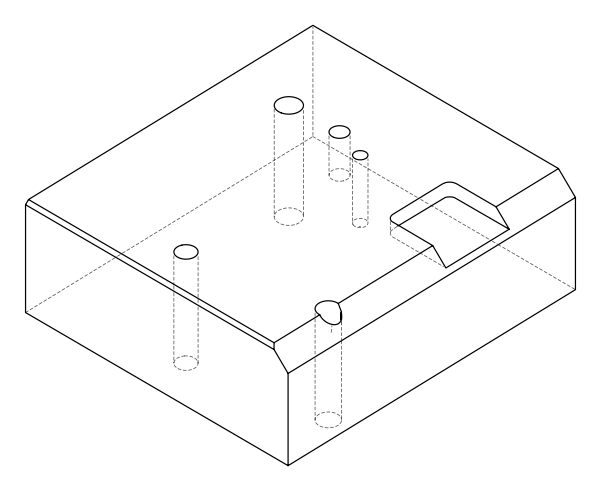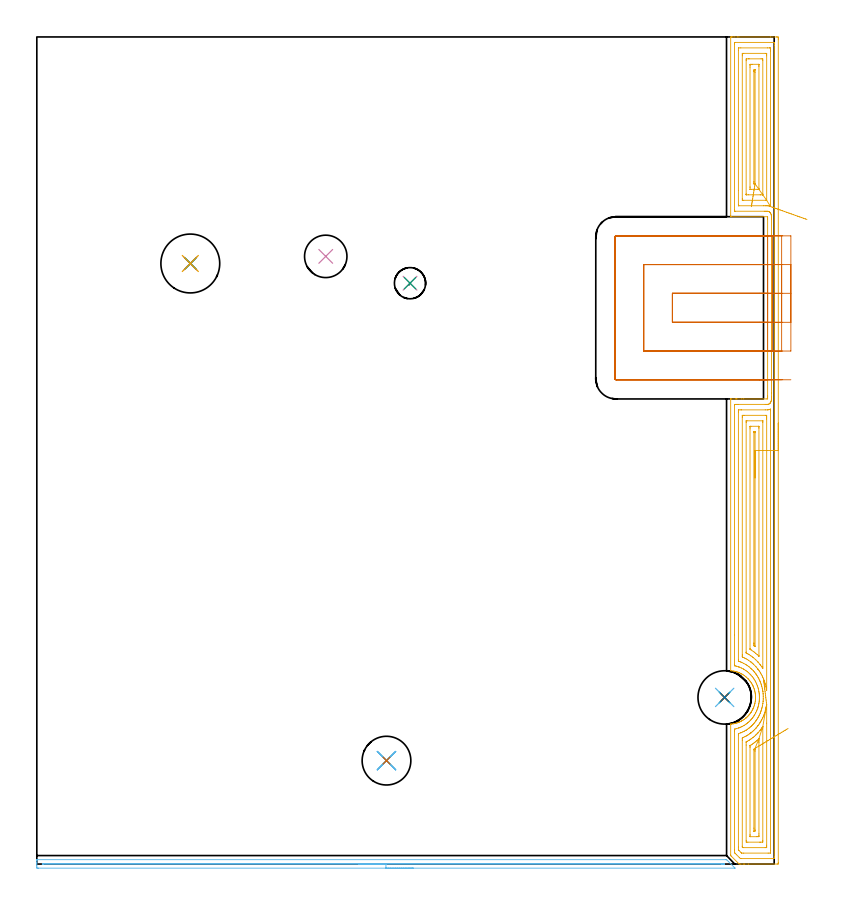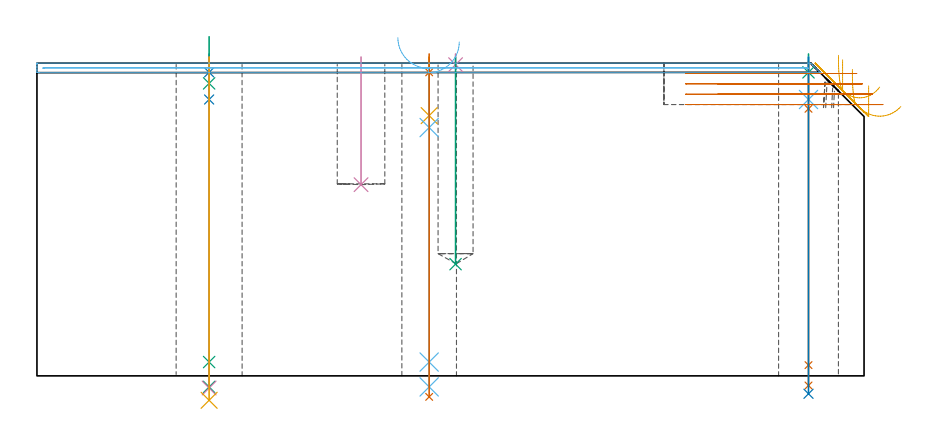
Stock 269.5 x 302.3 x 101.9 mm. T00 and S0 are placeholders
(PLAN: 19 operations, 14 tool changes, 26.5 min)
(1 SPOT_DRILL | STEP1HOLE | NXT0321_9005460120000 | 0.05 min | 183 mm3)
(2 SPOT_DRILL_1 | STEP1HOLE_1 | NXT0321_9005460120000 | 0.05 min | 183 mm3)
(3 SPOT_DRILL_2 | STEP1HOLE_2 | NXT0321_9005460120000 | 0.05 min | 183 mm3)
(4 SPOT_DRILL_3 | STEP1POCKET | NXT0321_9005460120000 | 0.03 min | 1 mm3)
(5 DRILL_BLIND_HOLE_INTO_CENTER | STEP1HOLE | UGT0301_225 | 0.08 min | 1336 mm3)
(6 GUN_DRILL_THROUGH_HOLE | STEP1HOLE | UGT0307_006 | 0.52 min | 5493 mm3)
(7 DRILL_TO_ENLARGE_THROUGH_HOLE | STEP1HOLE | UGT0301_248 | 0.44 min | 18320 mm3)
(8 DRILL_BLIND_HOLE_INTO_CENTER_1 | STEP1HOLE_1 | UGT0301_198 | 0.06 min | 397 mm3)
(9 GUN_DRILL_THROUGH_HOLE_1 | STEP1HOLE_1 | UGT0307_006 | 0.55 min | 5940 mm3)
(10 DRILL_TO_ENLARGE_THROUGH_HOLE_1 | STEP1HOLE_1 | NXT0301_102 | 0.43 min | 8043 mm3)
(11 DRILL_TO_ENLARGE_THROUGH_HOLE_2 | STEP1HOLE_1 | UGT0301_052 | 0.45 min | 22399 mm3)
(12 DRILL_BLIND_HOLE_INTO_CENTER_2 | STEP1HOLE_2 | UGT0301_198 | 0.06 min | 400 mm3)
(13 GUN_DRILL_THROUGH_HOLE_2 | STEP1HOLE_2 | UGT0307_003 | 0.51 min | 3502 mm3)
(14 SPADE_DRILL_TO_ENLARGE_THROUGH_HOLE | STEP1HOLE_2 | UGT0306_010 | 0.44 min | 26323 mm3)
(15 DRILL_BLIND_HOLE_INTO_CENTER_3 | STEP1POCKET | UGT0301_225 | 0.27 min | 6435 mm3)
(16 INDEXABLE_INSERT_DRILL_BLIND_HOLE_FROM_SOLID | STEP1POCKET_1 | NXT0302_002 | 0.17 min | 7430 mm3)
(17 AREA_MILL | FG_CHAMFER_SURFACE | UGT0205_001 | 14.39 min | 44541 mm3)
(18 AREA_MILL_1 | FG_CHAMFER_SURFACE_1 | UGT0205_001 | 4.2 min | 1217 mm3)
(19 MILL_SLOT | SLOT_PARTIAL_RECTANGULAR | UGT0201_103 | Follow Part, ap 3.5, ae 75% | 3.79 min | 49441 mm3)
(TOOL NXT0321_9005460120000 | NC Spot Drill, 142deg, 12mm, Carbide, Uncoated | D12 PA142 FL30 Z2)
(TOOL UGT0301_225 | Twist Drill 11.4 mm | D11.4 PA118 FL92 Z2)
(TOOL UGT0307_006 | Gun Drill 9 mm | D9 PA130 FL24 Z1)
(TOOL UGT0301_248 | Twist Drill 17.8 mm | D17.8 PA118 FL130 Z2)
(TOOL UGT0301_198 | Twist Drill 7.9 mm | D7.9 PA118 FL73 Z2)
(TOOL NXT0301_102 | Carbide Drill 13.5mm [860.1-1350-108A1-MM 2214] | D13.5 PA140 FL123 Z2)
(TOOL UGT0301_052 | Twist Drill 21.5 mm | D21.5 PA118 FL150 Z2)
(TOOL UGT0307_003 | Gun Drill 7 mm | D7 PA130 FL24 Z1)
(TOOL UGT0306_010 | Spade Drill 19.5mm | D19.5 PA132 FL10 Z2)
(TOOL NXT0302_002 | Index. Insert Drill 15.5mm [880-D1550L20-05] | D15.5 PA176 FL78 Z2)
(TOOL UGT0205_001 | Chamfer Mill 20 x 3 x 45 deg. | D20 FL50 Z2)
(TOOL UGT0201_103 | End Mill 14 mm | D14 FL19 Z2)
(OP 1 SPOT_DRILL)
G17 G21 G94 G90
T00 M6
G54
G17 G0 G90 X127.8 Y37.8 S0 M3
G43 Z111.9 H0
G94 G81 G98 Z98.9 F250. R104.9
G80
M5
M2
(OP 2 SPOT_DRILL_1)
G17 G21 G94 G90
T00 M6
G54
G17 G0 G90 X56.1 Y219.5 S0 M3
G43 Z111.9 H0
G94 G81 G98 Z98.9 F250. R104.9
G80
M5
M2
(OP 3 SPOT_DRILL_2)
G17 G21 G94 G90
T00 M6
G54
G17 G0 G90 X251.4 Y60.9 S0 M3
G43 Z111.9 H0
G94 G81 G98 Z98.9 F250. R104.9
G80
M5
M2
(OP 4 SPOT_DRILL_3)
G17 G21 G94 G90
T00 M6
G54
G17 G0 G90 X136.4 Y212.3 S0 M3
G43 Z111.9 H0
G94 G81 G98 Z101.409 F250. R104.9
G80
M5
M2
(OP 5 DRILL_BLIND_HOLE_INTO_CENTER)
G17 G21 G94 G90
T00 M6
G54
G17 G0 G90 X127.8 Y37.8 S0 M3
G43 Z111.9 H0
G94 G81 G98 Z84.8 F250. R103.9
G80
M5
M2
(OP 6 GUN_DRILL_THROUGH_HOLE)
G17 G21 G94 G90
T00 M6
G54
G17 G0 G90 X127.8 Y37.8 M8
G43 Z111.9 H0
Z98.851
S716 M3
G94 G1 Z80.905 F125. M26
G4 X.084
Z4.5 F250.
G4 X.084
Z-3.598 F125.
G4 X.084
M5
M9
G0 Z98.851
Z111.9
M2
(OP 7 DRILL_TO_ENLARGE_THROUGH_HOLE)
G17 G21 G94 G90
T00 M6
G54
G17 G0 G90 X127.8 Y37.8 S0 M3
G43 Z111.9 H0
G94 G73 G98 Z-6.848 F250. Q15.535 R103.9
G80
M5
M2
(OP 8 DRILL_BLIND_HOLE_INTO_CENTER_1)
G17 G21 G94 G90
T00 M6
G54
G17 G0 G90 X56.1 Y219.5 S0 M3
G43 Z111.9 H0
G94 G81 G98 Z90.05 F250. R103.9
G80
M5
M2
(OP 9 GUN_DRILL_THROUGH_HOLE_1)
G17 G21 G94 G90
T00 M6
G54
G17 G0 G90 X56.1 Y219.5 M8
G43 Z111.9 H0
Z110.513
S716 M3
G94 G1 Z95.302 F125. M26
G4 X.084
Z4.5 F250.
G4 X.084
Z-3.598 F125.
G4 X.084
M5
M9
G0 Z110.513
Z111.9
M2
(OP 10 DRILL_TO_ENLARGE_THROUGH_HOLE_1)
G17 G21 G94 G90
T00 M6
G54
G17 G0 G90 X56.1 Y219.5 S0 M3
G43 Z111.9 H1
G94 G73 G98 Z-3.957 F250. Q13.232 R103.9
G80
M5
M2
(OP 11 DRILL_TO_ENLARGE_THROUGH_HOLE_2)
G17 G21 G94 G90
T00 M6
G54
G17 G0 G90 X56.1 Y219.5 S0 M3
G43 Z111.9 H0
G94 G73 G98 Z-7.959 F250. Q18.31 R103.9
G80
M5
M2
(OP 12 DRILL_BLIND_HOLE_INTO_CENTER_2)
G17 G21 G94 G90
T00 M6
G54
G17 G0 G90 X251.4 Y60.9 S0 M3
G43 Z111.9 H0
G94 G81 G98 Z90.05 F250. R103.9
G80
M5
M2
(OP 13 GUN_DRILL_THROUGH_HOLE_2)
G17 G21 G94 G90
T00 M6
G54
G17 G0 G90 X251.4 Y60.9 M8
G43 Z111.9 H0
Z102.443
S716 M3
G94 G1 Z87.021 F125. M26
G4 X.084
Z3.5 F250.
G4 X.084
Z-3.132 F125.
G4 X.084
M5
M9
G0 Z102.443
Z111.9
M2
(OP 14 SPADE_DRILL_TO_ENLARGE_THROUGH_HOLE)
G17 G21 G94 G90
T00 M6
G54
G17 G0 G90 X251.4 Y60.9 S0 M3
G43 Z111.9 H0
G94 G73 G98 Z-5.841 F250. Q17.957 R103.9
G80
M5
M2
(OP 15 DRILL_BLIND_HOLE_INTO_CENTER_3)
G17 G21 G94 G90
T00 M6
G54
G17 G0 G90 X136.4 Y212.3 S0 M3
G43 Z111.9 H0
G94 G81 G98 Z36.4 F250. R103.9
G80
M5
M2
(OP 16 INDEXABLE_INSERT_DRILL_BLIND_HOLE_FROM_SOLID)
G17 G21 G94 G90
T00 M6
G54
G17 G0 G90 X105.6 Y222.1 S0 M3
G43 Z111.9 H1
G94 G81 G98 Z62.3 F250. R103.9
G80
M5
M2
(OP 17 AREA_MILL)
G17 G21 G94 G90
T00 M6
G54
G17 G0 G90 X271. Y161.15 S1061 M3
G43 Z111.9 H0
Z94.5
G94 G1 Y161.112 Z93.628 F250.
Y160.998 Z92.764
Y160.809 Z91.912
Y160.547 Z91.08
Y160.213 Z90.274
Y159.81 Z89.5
Y159.342 Z88.764
Y158.81 Z88.072
Y158.221 Z87.429
Y157.578 Z86.84
Y156.886 Z86.308
Y156.15 Z85.84
Y155.376 Z85.437
Y154.57 Z85.103
Y153.738 Z84.841
Y152.886 Z84.652
Y152.022 Z84.538
Y151.15 Z84.5
Y0.618
X270.997 Y0.237 Z84.501
X270.993 Y0.01 Z84.505
X270.623 Y0. Z84.874
X260.11 Z95.385
X258.694 Z96.803
X258.357 Z97.138
X257.278 Z98.222
X256.693 Y0.01 Z98.805
X256.605 Y0.095 Z98.894
X256.527 Y0.172 Z98.97
X253.737 Y2.964 Z101.763
X253.604 Y3.105 Z101.889
X253.6 Y3.298 Z101.9
Y51.093
X253.605 Y51.115 Z101.893
X253.664 Y51.131 Z101.834
X253.673 Y51.132 Z101.826
X253.977 Y51.174 Z101.52
X254.564 Y51.254 Z100.935
X254.721 Y51.283 Z100.779
X255.011 Y51.337 Z100.489
X255.455 Y51.447 Z100.045
X255.778 Y51.54 Z99.722
X255.988 Y51.601 Z99.51
X256.167 Y51.667 Z99.329
X256.294 Y51.712 Z99.204
X256.345 Y51.731 Z99.153
X256.602 Y51.836 Z98.898
X256.793 Y51.914 Z98.706
X257.043 Y52.032 Z98.454
X257.236 Y52.123 Z98.262
X257.26 Y52.136 Z98.238
X257.481 Y52.254 Z98.014
X257.623 Y52.328 Z97.876
X257.821 Y52.433 Z97.678
X257.919 Y52.486 Z97.577
X257.934 Y52.494 Z97.563
X257.989 Y52.528 Z97.509
X258.127 Y52.616 Z97.372
X258.577 Y52.923 Z96.921
X259.018 Y53.249 Z96.481
X259.113 Y53.327 Z96.385
X259.186 Y53.387 Z96.311
X259.234 Y53.43 Z96.262
X259.452 Y53.624 Z96.048
X259.553 Y53.715 Z95.946
X259.908 Y54.057 Z95.59
X260.119 Y54.279 Z95.378
X260.165 Y54.332 Z95.334
X260.323 Y54.518 Z95.176
X260.402 Y54.612 Z95.094
X260.466 Y54.686 Z95.032
X260.512 Y54.743 Z94.987
X260.57 Y54.816 Z94.929
X260.805 Y55.113 Z94.691
X260.849 Y55.172 Z94.648
X260.93 Y55.294 Z94.569
X260.986 Y55.379 Z94.512
X261.104 Y55.56 Z94.391
X261.14 Y55.615 Z94.355
X261.241 Y55.78 Z94.254
X261.415 Y56.065 Z94.082
X261.69 Y56.577 Z93.808
X261.785 Y56.783 Z93.714
X261.838 Y56.9 Z93.659
X261.862 Y56.95 Z93.637
X261.866 Y56.958 Z93.633
X262.047 Y57.402 Z93.452
X262.207 Y57.851 Z93.291
X262.324 Y58.24 Z93.174
X262.341 Y58.296 Z93.157
X262.451 Y58.744 Z93.048
X262.473 Y58.853 Z93.026
X262.581 Y59.398 Z92.917
X262.605 Y59.58 Z92.892
X262.613 Y59.636 Z92.885
X262.633 Y59.827 Z92.865
X262.658 Y60.082 Z92.837
X262.66 Y60.132 Z92.833
X262.663 Y60.195 Z92.826
X262.67 Y60.288 Z92.823
X262.682 Y60.47 Z92.815
X262.683 Y60.48 Z92.814
X262.686 Y60.529 Z92.81
X262.687 Y60.574
X262.689 Y60.804 Z92.801
X262.692 Y60.976
X262.679 Y61.422 Z92.818
X262.672 Y61.497 Z92.822
X262.663 Y61.59 Z92.827
X262.66 Y61.642 Z92.832
X262.645 Y61.869 Z92.853
X262.594 Y62.315 Z92.905
X262.581 Y62.403 Z92.918
X262.506 Y62.806 Z92.993
X262.417 Y63.208 Z93.081
X262.366 Y63.399 Z93.134
X262.296 Y63.655 Z93.203
X262.155 Y64.1 Z93.344
X261.986 Y64.549 Z93.512
X261.798 Y64.993 Z93.699
X261.728 Y65.145 Z93.771
X261.69 Y65.226 Z93.809
X261.606 Y65.387 Z93.892
X261.517 Y65.559 Z93.982
X261.331 Y65.886 Z94.166
X261.072 Y66.296 Z94.424
X260.799 Y66.696 Z94.699
X260.775 Y66.727 Z94.722
X260.736 Y66.779 Z94.761
X260.367 Y67.231 Z95.131
X259.982 Y67.672 Z95.516
X259.908 Y67.746 Z95.59
X259.469 Y68.158 Z96.029
X259.362 Y68.251 Z96.135
X259.234 Y68.364 Z96.262
X259.064 Y68.514 Z96.435
X259.006 Y68.565 Z96.493
X258.571 Y68.882 Z96.928
X258.127 Y69.184 Z97.372
X257.899 Y69.324 Z97.597
X257.671 Y69.457 Z97.829
X257.481 Y69.554 Z98.014
X257.235 Y69.681 Z98.261
X256.793 Y69.886 Z98.705
X256.605 Y69.962 Z98.891
X256.345 Y70.068 Z99.153
X256.23 Y70.109 Z99.269
X255.921 Y70.217 Z99.578
X255.494 Y70.35 Z100.006
X255.011 Y70.463 Z100.489
X254.564 Y70.546 Z100.935
X253.977 Y70.626 Z101.521
X253.752 Y70.657 Z101.746
X253.604 Y70.687 Z101.89
X253.6 Y70.747 Z101.9
Y169.911
X253.603 Y169.99 Z101.889
X253.674 Y169.998 Z101.819
X253.751 Y170. Z101.747
X255.379 Z100.12
X255.729 Z99.767
X255.904 Z99.593
X257.657 Z97.841
X258.357 Z97.136
X266.856 Z88.64
X267.1 Z88.4
Y170.785
X267.099 Y170.804 Z88.399
X267.093 Y170.872 Z88.39
X267.095 Y170.876 Z88.387
X267.1 Y170.878 Z88.388
Y171.028 Z88.4
Y235.554
X267.099 Y235.56 Z88.394
X267.096 Y235.569 Z88.387
X267.098 Y235.573 Z88.397
Y235.977
X267.1 Y236.02 Z88.4
Y236.039
Y236.6
X253.867 Y236.601 Z101.63
X253.605 Y236.61 Z101.891
X253.6 Y236.926 Z101.9
Y302.129
X253.603 Y302.29 Z101.888
X253.743 Y302.298 Z101.749
X253.889 Y302.3 Z101.61
X254.18 Z101.319
X254.853 Z100.642
X256.066 Z99.431
X256.605 Z98.889
X268.163 Z87.334
X270.353 Z85.144
X270.623 Y302.297 Z84.874
X270.993 Y302.29 Z84.505
X270.997 Y302.063 Z84.501
X271. Y301.682 Z84.5
Y301.297
Y151.15
X269.586 Z85.914
X269.585 Y2.57 Z85.915
X269.584 Y2.405 Z85.916
X269.579 Y2.042 Z85.921
X269.572 Y2.01 Z85.928
X269.506 Y2.006 Z85.994
X269.4 Y2.002 Z86.1
X269.268 Y2. Z86.232
X257.481 Y2.001 Z98.019
X257.349 Y2.002 Z98.151
X257.243 Y2.006 Z98.257
X257.174 Y2.01 Z98.326
X257.12 Y2.042 Z98.38
X256.746 Y2.405 Z98.754
X255.729 Y3.42 Z99.771
X255.348 Y3.804 Z100.152
X255.156 Y4. Z100.344
X255.06 Y4.101 Z100.44
X255.021 Y4.148 Z100.479
X255.014 Y5.085 Z100.486
X255.015 Y48.695 Z100.485
X255.016 Y48.86 Z100.484
X255.02 Y49.224 Z100.48
X255.021 Y49.307 Z100.479
X255.106 Y49.33 Z100.394
X255.234 Y49.365 Z100.266
X255.729 Y49.495 Z99.771
X256.586 Y49.753 Z98.914
X256.6 Y49.758 Z98.9
X257.222 Y50.018 Z98.278
X257.481 Y50.14 Z98.019
X257.817 Y50.305 Z97.683
X258.357 Y50.582 Z97.143
X258.399 Y50.604 Z97.101
X258.474 Y50.647 Z97.027
X258.933 Y50.953 Z96.567
X259.234 Y51.161 Z96.266
X259.451 Y51.318 Z96.049
X259.747 Y51.54 Z95.753
X259.946 Y51.707 Z95.554
X260.11 Y51.852 Z95.39
X260.408 Y52.129 Z95.092
X260.729 Y52.433 Z94.771
X260.856 Y52.566 Z94.644
X260.986 Y52.709 Z94.514
X261.268 Y53.038 Z94.232
X261.509 Y53.327 Z93.991
X261.665 Y53.527 Z93.835
X261.862 Y53.789 Z93.638
X262.035 Y54.044 Z93.465
X262.149 Y54.22 Z93.351
X262.375 Y54.59 Z93.125
X262.701 Y55.151 Z92.799
X262.738 Y55.224 Z92.762
X262.99 Y55.75 Z92.51
X263.103 Y56.007 Z92.397
X263.253 Y56.375 Z92.247
X263.452 Y56.9 Z92.048
X263.47 Y56.949 Z92.03
X263.483 Y56.989 Z92.017
X263.494 Y57.023 Z92.006
X263.614 Y57.422 Z91.886
X263.692 Y57.714 Z91.808
X263.712 Y57.793 Z91.788
X263.854 Y58.443 Z91.646
X263.902 Y58.687 Z91.598
X263.988 Y59.199 Z91.512
X264.03 Y59.58 Z91.47
X264.069 Y60.01 Z91.431
X264.094 Y60.474 Z91.406
X264.101 Y60.87 Z91.399
X264.091 Y61.367 Z91.409
X264.068 Y61.798 Z91.432
X264.026 Y62.26 Z91.474
X263.961 Y62.8 Z91.539
X263.897 Y63.154 Z91.603
X263.734 Y63.925 Z91.766
X263.703 Y64.047 Z91.797
X263.614 Y64.371 Z91.886
X263.431 Y64.94 Z92.069
X263.327 Y65.234 Z92.173
X263.083 Y65.834 Z92.417
X262.978 Y66.079 Z92.522
X262.738 Y66.58 Z92.762
X262.662 Y66.727 Z92.838
X262.568 Y66.901 Z92.932
X262.124 Y67.62 Z93.376
X261.862 Y68.007 Z93.638
X261.471 Y68.514 Z94.029
X260.986 Y69.084 Z94.514
X260.685 Y69.407 Z94.815
X260.11 Y69.939 Z95.39
X259.695 Y70.301 Z95.805
X259.234 Y70.638 Z96.266
X258.402 Y71.194 Z97.098
X258.357 Y71.221 Z97.143
X258.297 Y71.255 Z97.203
X257.481 Y71.661 Z98.019
X256.681 Y72.01 Z98.819
X256.605 Y72.037 Z98.895
X256.463 Y72.087 Z99.037
X255.729 Y72.312 Z99.771
X255.433 Y72.389 Z100.067
X255.119 Y72.462 Z100.381
X255.057 Y72.478 Z100.443
X255.03 Y72.487 Z100.47
X255.021 Y72.505 Z100.479
X255.019 Y72.565 Z100.481
X255.015 Y72.815 Z100.485
X255.014 Y83.76 Z100.486
X255.015 Y167.677 Z100.485
X255.016 Y167.859 Z100.484
X255.019 Y167.95 Z100.481
X255.021 Y167.986 Z100.479
X255.096 Y167.99 Z100.404
X255.414 Y167.998 Z100.086
X255.729 Y167.999 Z99.771
X256.289 Y168. Z99.211
X266.243 Y168.001 Z89.257
X266.799 Y168.003 Z88.701
X267.119 Y168.01 Z88.381
X267.378 Y168.049 Z88.122
X267.561 Y168.119 Z87.939
X267.73 Y168.22 Z87.77
X267.839 Y168.306 Z87.661
X267.995 Y168.463 Z87.505
X268.044 Y168.52 Z87.456
X268.08 Y168.571 Z87.42
X268.264 Y168.883 Z87.236
X268.354 Y169.097 Z87.146
X268.455 Y169.464 Z87.045
X268.503 Y169.839 Z86.997
X268.51 Y170.357 Z86.99
X268.513 Y170.722 Z86.987
X268.514 Y172.144 Z86.986
X268.515 Y235.573 Z86.985
X268.513 Y235.938 Z86.987
X268.507 Y236.466 Z86.993
X268.497 Y236.848 Z87.003
X268.459 Y237.117 Z87.041
X268.401 Y237.36 Z87.099
X268.29 Y237.662 Z87.21
X268.167 Y237.897 Z87.333
X267.995 Y238.136 Z87.505
X267.884 Y238.253 Z87.616
X267.657 Y238.428 Z87.843
X267.409 Y238.541 Z88.091
X267.229 Y238.582 Z88.271
X267.119 Y238.59 Z88.381
X266.781 Y238.597 Z88.719
X266.243 Y238.6 Z89.257
X265.902 Z89.598
X255.388 Z100.112
X255.078 Y238.603 Z100.422
X255.046 Y238.606 Z100.454
X255.027 Y238.609 Z100.473
X255.021 Y238.625 Z100.479
X255.018 Y238.742 Z100.482
X255.015 Y238.981 Z100.485
Y299.73
X255.016 Y299.895 Z100.484
X255.021 Y300.258 Z100.479
X255.028 Y300.29 Z100.472
X255.094 Y300.294 Z100.406
X255.2 Y300.298 Z100.3
X255.332 Y300.3 Z100.168
X269.351 Y300.299 Z86.149
X269.523 Y300.295 Z85.977
X269.554 Y300.292 Z85.946
X269.579 Y300.286 Z85.921
X269.58 Y300.247 Z85.92
X269.584 Y300.061 Z85.916
X269.585 Y299.895 Z85.915
X269.586 Y299.166 Z85.914
Y151.15
X268.172 Z87.328
X268.171 Y4.905 Z87.329
X268.166 Y4.192 Z87.334
X268.165 Y4.019 Z87.336
X267.995 Y4.01 Z87.505
X267.306 Y4.001 Z88.194
X258.357 Y4. Z97.143
X257.668 Y4.002 Z97.832
X257.623 Y4.006 Z97.877
X257.601 Y4.01 Z97.899
X257.555 Y4.051 Z97.945
X257.481 Y4.119 Z98.019
X257.408 Y4.192 Z98.092
X256.605 Y4.996 Z98.895
X256.519 Y5.085 Z98.981
X256.435 Y5.18 Z99.065
X256.433 Y5.26 Z99.067
X256.429 Y5.978 Z99.071
Y6.159
Y47.253
X256.43 Y47.434 Z99.07
X256.433 Y47.553 Z99.067
X256.435 Y47.643 Z99.065
X256.462 Y47.656 Z99.038
X257.314 Y47.966 Z98.186
X257.434 Y48.015 Z98.066
X257.481 Y48.036 Z98.019
X258.035 Y48.295 Z97.465
X258.357 Y48.455 Z97.143
X258.62 Y48.592 Z96.88
X259.111 Y48.86 Z96.389
X259.187 Y48.908 Z96.313
X259.234 Y48.939 Z96.266
X259.711 Y49.266 Z95.789
X260.11 Y49.547 Z95.39
X260.227 Y49.633 Z95.273
X260.384 Y49.753 Z95.116
X260.716 Y50.033 Z94.784
X260.986 Y50.272 Z94.514
X261.179 Y50.449 Z94.321
X261.387 Y50.647 Z94.113
X261.624 Y50.889 Z93.876
X261.862 Y51.14 Z93.638
X262.048 Y51.35 Z93.452
X262.21 Y51.54 Z93.29
X262.448 Y51.836 Z93.052
X262.738 Y52.202 Z92.762
X262.836 Y52.334 Z92.664
X262.906 Y52.433 Z92.594
X263.189 Y52.867 Z92.311
X263.472 Y53.327 Z92.028
X263.614 Y53.57 Z91.886
X263.843 Y53.987 Z91.657
X263.961 Y54.22 Z91.539
X264.137 Y54.58 Z91.363
X264.376 Y55.113 Z91.124
X264.41 Y55.195 Z91.09
X264.49 Y55.393 Z91.01
X264.653 Y55.841 Z90.847
X264.711 Y56.007 Z90.789
X264.871 Y56.512 Z90.629
X264.982 Y56.9 Z90.518
X265.061 Y57.211 Z90.439
X265.194 Y57.793 Z90.306
X265.224 Y57.939 Z90.276
X265.362 Y58.687 Z90.138
X265.366 Y58.711 Z90.134
X265.452 Y59.493 Z90.048
X265.459 Y59.58 Z90.041
X265.505 Y60.332 Z89.995
X265.509 Y60.474 Z89.991
X265.51 Y61.221 Z89.99
X265.506 Y61.367 Z89.994
X265.464 Y62.161 Z90.036
X265.455 Y62.26 Z90.045
X265.366 Y63.099 Z90.134
X265.359 Y63.154 Z90.141
X265.358 Y63.162 Z90.142
X265.268 Y63.645 Z90.232
X265.186 Y64.047 Z90.314
X265.134 Y64.284 Z90.366
X264.97 Y64.94 Z90.53
X264.8 Y65.518 Z90.7
X264.696 Y65.834 Z90.804
X264.49 Y66.389 Z91.01
X264.355 Y66.727 Z91.145
X264.257 Y66.966 Z91.243
X263.944 Y67.62 Z91.556
X263.614 Y68.234 Z91.886
X263.451 Y68.514 Z92.049
X263.191 Y68.946 Z92.309
X262.877 Y69.407 Z92.623
X262.818 Y69.489 Z92.682
X262.738 Y69.594 Z92.762
X262.43 Y69.983 Z93.07
X262.167 Y70.301 Z93.333
X261.862 Y70.654 Z93.638
X261.337 Y71.194 Z94.163
X260.986 Y71.518 Z94.514
X260.331 Y72.087 Z95.169
X260.11 Y72.249 Z95.39
X259.583 Y72.624 Z95.917
X259.234 Y72.852 Z96.266
X259.031 Y72.981 Z96.469
X258.357 Y73.341 Z97.143
X257.677 Y73.675 Z97.823
X257.481 Y73.759 Z98.019
X257.207 Y73.874 Z98.293
X256.605 Y74.09 Z98.895
X256.515 Y74.124 Z98.985
X256.464 Y74.144 Z99.036
X256.441 Y74.155 Z99.059
X256.436 Y74.227 Z99.064
X256.431 Y74.587 Z99.069
X256.429 Y74.767 Z99.071
Y165.177
X256.434 Y165.89 Z99.066
X256.435 Y165.972 Z99.065
X256.506 Y165.992 Z98.994
X256.605 Y165.994 Z98.895
X257.374 Y166. Z98.126
X257.481 Z98.019
X266.243 Z89.257
X267.007 Y166.004 Z88.493
X267.119 Y166.01 Z88.381
X267.481 Y166.053 Z88.019
X267.64 Y166.084 Z87.86
X267.765 Y166.125 Z87.735
X267.995 Y166.212 Z87.505
X268.121 Y166.261 Z87.379
X268.165 Y166.275 Z87.335
X268.168 Y166.191 Z87.332
X268.17 Y166.071 Z87.33
X268.171 Y165.89 Z87.329
X268.172 Y165.71 Z87.328
Y151.15
X266.757 Z88.743
Y64.416
X266.756 Y64.047 Z88.744
X266.753 Y63.534 Z88.747
X266.752 Y63.527 Z88.748
X266.75 Y63.53 Z88.75
X266.658 Y64.047 Z88.842
X266.631 Y64.185 Z88.869
X266.537 Y64.64 Z88.963
X266.468 Y64.94 Z89.032
X266.243 Y65.845 Z89.257
X265.962 Y66.727 Z89.538
X265.793 Y67.186 Z89.707
X265.618 Y67.62 Z89.882
X265.366 Y68.213 Z90.134
X265.228 Y68.514 Z90.272
X265.098 Y68.788 Z90.402
X264.76 Y69.407 Z90.74
X264.49 Y69.865 Z91.01
X264.223 Y70.301 Z91.277
X263.976 Y70.667 Z91.524
X263.614 Y71.174 Z91.886
X263.599 Y71.194 Z91.901
X263.544 Y71.265 Z91.956
X262.859 Y72.087 Z92.641
X262.738 Y72.224 Z92.762
X261.993 Y72.981 Z93.507
X261.862 Y73.102 Z93.638
X261.456 Y73.46 Z94.044
X260.986 Y73.869 Z94.514
X260.98 Y73.874 Z94.52
X260.11 Y74.473 Z95.39
X259.664 Y74.767 Z95.836
X259.234 Y75.008 Z96.266
X258.728 Y75.283 Z96.772
X258.357 Y75.458 Z97.143
X257.925 Y75.661 Z97.575
X257.852 Y75.701 Z97.648
X257.849 Y75.728 Z97.651
X257.846 Y75.792 Z97.654
X257.844 Y75.923 Z97.656
X257.843 Y76.186 Z97.657
Y76.554
Y163.21
X257.844 Y163.734 Z97.656
X257.847 Y163.91 Z97.653
X257.85 Y163.971 Z97.65
X257.854 Y163.991 Z97.646
X257.874 Y163.993 Z97.626
X257.97 Y163.996 Z97.53
X258.357 Y164. Z97.143
X258.459 Z97.041
X266.344 Z89.156
X266.638 Y163.997 Z88.862
X266.711 Y163.994 Z88.789
X266.744 Y163.991 Z88.756
X266.75 Y163.973 Z88.75
X266.752 Y163.904 Z88.748
X266.756 Y163.58 Z88.744
X266.757 Y163.21 Z88.743
Y162.685
Y151.15
X265.343 Z90.157
Y72.087
X265.34 Y71.692 Z90.16
X265.338 Y71.594 Z90.162
X265.336 Y71.569 Z90.164
X265.317 Y71.594 Z90.183
X265.254 Y71.682 Z90.246
X264.972 Y72.087 Z90.528
X264.49 Y72.739 Z91.01
X264.296 Y72.981 Z91.204
X263.614 Y73.798 Z91.886
X263.546 Y73.874 Z91.954
X262.738 Y74.681 Z92.762
X262.648 Y74.767 Z92.852
X261.862 Y75.447 Z93.638
X261.602 Y75.661 Z93.898
X260.986 Y76.091 Z94.514
X260.307 Y76.554 Z95.193
X260.11 Y76.672 Z95.39
X259.841 Y76.828 Z95.659
X259.488 Y77.018 Z96.012
X259.398 Y77.068 Z96.102
X259.306 Y77.122 Z96.194
X259.266 Y77.147 Z96.234
X259.263 Y77.167 Z96.237
X259.26 Y77.217 Z96.24
X259.257 Y77.424 Z96.243
Y77.447
Y161.424
X259.26 Y161.858 Z96.24
X259.262 Y161.966 Z96.238
X259.263 Y161.985 Z96.237
X259.289 Y161.99 Z96.211
X259.356 Y161.995 Z96.144
X259.545 Y161.999 Z95.955
X265.209 Y162. Z90.291
X265.292 Y161.998 Z90.208
X265.33 Y161.995 Z90.17
X265.337 Y161.991 Z90.163
X265.34 Y161.986 Z90.16
X265.342 Y161.962 Z90.158
X265.343 Y161.859 Z90.157
Y161.447
Y151.15
X263.929 Z91.571
X263.928 Y76.126 Z91.572
X263.927 Y76.041 Z91.573
X263.925 Y75.985 Z91.575
X263.923 Y75.967 Z91.577
X263.288 Y76.554 Z92.212
X262.738 Y77.032 Z92.762
X262.237 Y77.447 Z93.263
X261.862 Y77.711 Z93.638
X261.052 Y78.273 Z94.448
X260.986 Y78.318 Z94.514
X260.677 Y78.528 Z94.823
X260.675 Y78.543 Z94.825
X260.673 Y78.582 Z94.827
X260.672 Y78.661 Z94.828
Y159.064
X260.674 Y159.637 Z94.826
X260.678 Y159.951 Z94.822
X260.681 Y159.99 Z94.819
X260.719 Y159.993 Z94.781
X260.808 Y159.997 Z94.692
X260.986 Y159.999 Z94.514
X263.733 Z91.767
X263.828 Y159.997 Z91.672
X263.891 Y159.994 Z91.609
X263.921 Y159.99 Z91.579
X263.923 Y159.957 Z91.577
X263.927 Y159.637 Z91.573
X263.928 Y159.317 Z91.572
X263.929 Y151.15 Z91.571
X262.515 Z92.985
X262.514 Y79.704 Z92.986
X262.513 Y79.583 Z92.987
X262.511 Y79.524 Z92.989
X262.509 Y79.516 Z92.991
X262.502 Y79.515 Z92.998
X262.414 Y79.565 Z93.086
X262.223 Y79.7 Z93.277
X262.185 Y79.73 Z93.315
X262.092 Y79.811 Z93.408
X262.089 Y79.896 Z93.411
X262.087 Y80.128 Z93.413
X262.086 Y80.565 Z93.414
X262.085 Y80.793 Z93.415
X262.086 Y157.85 Z93.414
X262.087 Y157.96 Z93.413
X262.09 Y157.985 Z93.41
X262.092 Y157.99 Z93.408
X262.105 Y157.994 Z93.395
X262.153 Y157.998 Z93.347
X262.227 Y158. Z93.273
X262.3 Z93.2
X262.447 Y157.997 Z93.053
X262.488 Y157.994 Z93.012
X262.509 Y157.99 Z92.991
X262.51 Y157.98 Z92.99
X262.513 Y157.923 Z92.987
X262.514 Y157.85 Z92.986
X262.515 Y157.622 Z92.985
Y151.15
Y150.278 Z93.023
Y149.414 Z93.137
Y148.562 Z93.326
Y147.73 Z93.588
Y146.924 Z93.922
Y146.15 Z94.325
Y145.414 Z94.794
Y144.722 Z95.325
Y144.079 Z95.914
Y143.49 Z96.557
Y142.958 Z97.25
Y142.49 Z97.985
Y142.087 Z98.759
Y141.753 Z99.565
Y141.491 Z100.397
Y141.302 Z101.249
Y141.188 Z102.114
Y141.15 Z102.985
G0 Z111.9
X265.705 Y66.928
Z99.866
G1 X265.697 Y66.993 Z98.996
X265.699 Y66.983 Z98.124
X265.709 Y66.897 Z97.256
X265.728 Y66.736 Z96.398
X265.757 Y66.502 Z95.558
X265.793 Y66.196 Z94.742
X265.839 Y65.821 Z93.956
X265.892 Y65.379 Z93.206
X265.953 Y64.874 Z92.497
X266.021 Y64.309 Z91.836
X266.095 Y63.69 Z91.226
X266.176 Y63.02 Z90.673
X266.262 Y62.304 Z90.181
X266.353 Y61.549 Z89.754
X266.448 Y60.76 Z89.395
X266.547 Y59.942 Z89.106
X266.648 Y59.103 Z88.891
X266.751 Y58.248 Z88.749
X266.755 Y58.216 Z88.745
X266.756 Y58.192 Z88.744
X266.757 Y51.474 Z88.743
Y6.872
X266.756 Y6.348 Z88.744
X266.754 Y6.172 Z88.746
X266.75 Y6.034 Z88.75
X266.745 Y6.009 Z88.755
X266.723 Y6.006 Z88.777
X266.67 Y6.004 Z88.83
X266.243 Y6. Z89.257
X258.336 Y6.001 Z97.164
X258.135 Y6.01 Z97.365
X258.039 Y6.022 Z97.461
X257.98 Y6.077 Z97.52
X257.889 Y6.164 Z97.611
X257.862 Y6.196 Z97.638
X257.85 Y6.214 Z97.65
X257.848 Y6.232 Z97.652
X257.845 Y6.322 Z97.655
X257.843 Y6.503 Z97.657
Y45.286
X257.845 Y45.809 Z97.655
X257.847 Y45.995 Z97.653
X257.85 Y46.081 Z97.65
X258.03 Y46.18 Z97.47
X258.254 Y46.285 Z97.246
X258.357 Y46.335 Z97.143
X258.844 Y46.577 Z96.656
X259.234 Y46.783 Z96.266
X259.418 Y46.885 Z96.082
X259.746 Y47.073 Z95.754
X259.967 Y47.218 Z95.533
X260.11 Y47.315 Z95.39
X260.488 Y47.581 Z95.012
X260.986 Y47.936 Z94.514
X261.003 Y47.949 Z94.497
X261.025 Y47.966 Z94.475
X261.483 Y48.353 Z94.017
X261.862 Y48.688 Z93.638
X261.951 Y48.769 Z93.549
X262.046 Y48.86 Z93.454
X262.395 Y49.21 Z93.105
X262.738 Y49.567 Z92.762
X262.826 Y49.663 Z92.674
X262.904 Y49.753 Z92.596
X263.228 Y50.147 Z92.272
X263.614 Y50.62 Z91.886
X263.626 Y50.635 Z91.874
X263.635 Y50.647 Z91.865
X263.992 Y51.155 Z91.508
X264.25 Y51.54 Z91.25
X264.344 Y51.689 Z91.156
X264.49 Y51.927 Z91.01
X264.675 Y52.245 Z90.825
X264.782 Y52.433 Z90.718
X264.99 Y52.817 Z90.51
X265.249 Y53.327 Z90.251
X265.288 Y53.407 Z90.212
X265.366 Y53.576 Z90.134
X265.559 Y54.024 Z89.941
X265.64 Y54.22 Z89.86
X265.81 Y54.661 Z89.69
X265.976 Y55.113 Z89.524
X266.043 Y55.317 Z89.457
X266.243 Y55.948 Z89.257
X266.256 Y55.993 Z89.244
X266.259 Y56.007 Z89.241
X266.372 Y56.45 Z89.128
X266.435 Y56.704 Z89.065
X266.48 Y56.9 Z89.02
X266.526 Y57.114 Z88.974
X266.592 Y57.437 Z88.908
X266.661 Y57.793 Z88.839
X266.674 Y57.862 Z88.826
X266.734 Y58.186 Z88.766
X266.743 Y58.222 Z88.757
X266.751 Y58.248 Z88.749
X265.335 Y50.234 Z90.165
X265.336 Y50.223 Z90.164
X265.339 Y50.135 Z90.161
X265.343 Y49.777 Z90.157
Y49.753
Y8.658
X265.339 Y8.224 Z90.161
X265.336 Y8.016 Z90.164
X265.129 Y8.007 Z90.371
X264.49 Y8.001 Z91.01
X264.26 Y8. Z91.24
X259.878 Y8.002 Z95.622
X259.376 Y8.01 Z96.124
X259.264 Y8.021 Z96.236
X259.257 Y8.658 Z96.243
Y43.5
X259.259 Y44.393 Z96.241
X259.262 Y44.61 Z96.238
X259.264 Y44.633 Z96.236
X259.275 Y44.652 Z96.225
X259.334 Y44.687 Z96.166
X259.427 Y44.74 Z96.073
X259.648 Y44.864 Z95.852
X260.11 Y45.122 Z95.39
X260.212 Y45.182 Z95.288
X260.385 Y45.286 Z95.115
X260.747 Y45.53 Z94.753
X260.986 Y45.695 Z94.514
X261.266 Y45.894 Z94.234
X261.659 Y46.18 Z93.841
X261.773 Y46.27 Z93.727
X261.862 Y46.343 Z93.638
X262.253 Y46.675 Z93.247
X262.704 Y47.073 Z92.796
X262.722 Y47.09 Z92.778
X262.738 Y47.106 Z92.762
X263.165 Y47.531 Z92.335
X263.594 Y47.966 Z91.906
X263.604 Y47.977 Z91.896
X264.341 Y48.86 Z91.159
X264.408 Y48.944 Z91.092
X264.49 Y49.051 Z91.01
X264.787 Y49.451 Z90.713
X265.007 Y49.753 Z90.493
X265.071 Y49.847 Z90.429
X265.297 Y50.183 Z90.203
X265.335 Y50.234 Z90.165
X263.922 Y45.803 Z91.578
X263.925 Y45.607 Z91.575
X263.927 Y45.286 Z91.573
X263.929 Y44.966 Z91.571
Y44.393
Y11.018
X263.927 Y10.445 Z91.573
X263.925 Y10.129 Z91.575
X263.922 Y10.026 Z91.578
X263.832 Y10.01 Z91.668
X263.614 Y10.006 Z91.886
X263.174 Y10.001 Z92.326
X260.84 Z94.66
X260.724 Y10.005 Z94.776
X260.689 Y10.01 Z94.811
X260.678 Y10.013 Z94.822
X260.676 Y10.034 Z94.824
X260.674 Y10.124 Z94.826
X260.672 Y10.445 Z94.828
X260.671 Y10.766 Z94.829
X260.672 Y42.606 Z94.828
X260.673 Y42.925 Z94.827
X260.678 Y43.247 Z94.822
X260.681 Y43.278 Z94.819
X260.693 Y43.289 Z94.807
X260.726 Y43.312 Z94.774
X261.025 Y43.5 Z94.475
X261.525 Y43.843 Z93.975
X261.862 Y44.078 Z93.638
X262.043 Y44.208 Z93.457
X262.294 Y44.393 Z93.206
X262.543 Y44.592 Z92.957
X262.738 Y44.753 Z92.762
X263.022 Y44.997 Z92.478
X263.352 Y45.286 Z92.148
X263.734 Y45.636 Z91.766
X263.922 Y45.803 Z91.578
X262.501 Y42.279 Z92.999
X262.508 Y42.223 Z92.992
X262.513 Y41.942 Z92.987
X262.514 Y41.713 Z92.986
X262.515 Y41.275 Z92.985
X262.514 Y12.46 Z92.986
X262.512 Y12.232 Z92.988
X262.508 Y12.022 Z92.992
X262.413 Y12.01 Z93.087
X262.089 Y12. Z93.411
X262.087 Y12.002 Z93.413
X262.086 Y12.003 Z93.414
X262.085 Y13.125 Z93.415
X262.086 Y41.713 Z93.414
X262.088 Y41.849 Z93.412
X262.092 Y41.975 Z93.408
X262.217 Y42.08 Z93.283
X262.308 Y42.151 Z93.192
X262.38 Y42.202 Z93.12
X262.452 Y42.249 Z93.048
X262.501 Y42.279 Z92.999
X263.09 Y42.633 Z92.46
X263.716 Y43.01 Z91.984
X264.375 Y43.407 Z91.573
X265.063 Y43.82 Z91.231
X265.774 Y44.248 Z90.96
X266.502 Y44.686 Z90.763
X267.242 Y45.131 Z90.64
X267.988 Y45.58 Z90.593
X268.735 Y46.03 Z90.622
X269.477 Y46.476 Z90.727
X270.209 Y46.916 Z90.907
X270.924 Y47.347 Z91.161
X271.617 Y47.764 Z91.486
X272.284 Y48.165 Z91.881
X272.919 Y48.547 Z92.342
X273.516 Y48.906 Z92.866
X274.073 Y49.241 Z93.449
X274.583 Y49.548 Z94.086
G0 Z111.9
X281.483 Y235.586
Z87.757
G1 X280.894 Y235.795 Z87.149
X280.257 Y236.021 Z86.598
X279.577 Y236.263 Z86.107
X278.859 Y236.517 Z85.682
X278.11 Y236.784 Z85.324
X277.333 Y237.059 Z85.037
X276.536 Y237.342 Z84.823
X275.725 Y237.63 Z84.684
X274.905 Y237.922 Z84.62
X274.083 Y238.213 Z84.632
X273.265 Y238.504 Z84.72
X272.457 Y238.791 Z84.884
X271.666 Y239.071 Z85.121
X270.898 Y239.344 Z85.431
X270.158 Y239.607 Z85.811
X269.451 Y239.858 Z86.257
X268.785 Y240.095 Z86.768
X268.162 Y240.315 Z87.338
X267.776 Y240.473 Z87.724
X267.496 Y240.548 Z88.004
X267.119 Y240.59 Z88.381
X266.571 Y240.598 Z88.929
X266.243 Y240.599 Z89.257
X265.693 Y240.6 Z89.807
X256.605 Y240.601 Z98.895
X256.496 Y240.603 Z99.004
X256.457 Y240.606 Z99.043
X256.44 Y240.609 Z99.06
X256.435 Y240.634 Z99.065
X256.432 Y240.753 Z99.068
X256.429 Y240.933 Z99.071
X256.428 Y246.182 Z99.072
X256.429 Y297.395 Z99.071
X256.434 Y298.108 Z99.066
X256.436 Y298.281 Z99.064
X256.605 Y298.29 Z98.895
X257.294 Y298.299 Z98.206
X267.119 Y298.3 Z88.381
X267.81 Y298.297 Z87.69
X267.995 Y298.29 Z87.505
X268.165 Y298.279 Z87.335
X268.168 Y298.108 Z87.332
X268.17 Y297.93 Z87.33
X268.171 Y297.215 Z87.329
X268.172 Y297.035 Z87.328
X268.171 Y240.573 Z87.329
X268.169 Y240.452 Z87.331
X268.165 Y240.357 Z87.335
X268.162 Y240.315 Z87.338
X266.752 Y242.614 Z88.748
X266.712 Y242.61 Z88.788
X266.477 Y242.603 Z89.023
X266.36 Y242.6 Z89.14
X258.357 Z97.143
X257.854 Y242.61 Z97.646
X257.85 Y242.646 Z97.65
X257.848 Y242.72 Z97.652
X257.843 Y243.244 Z97.657
Y295.428
X257.844 Y295.952 Z97.656
X257.846 Y296.128 Z97.654
X257.85 Y296.266 Z97.65
X257.855 Y296.291 Z97.645
X257.877 Y296.293 Z97.623
X257.93 Y296.296 Z97.57
X258.357 Y296.3 Z97.143
X266.264 Z89.236
X266.667 Y296.29 Z88.833
X266.751 Y296.28 Z88.749
X266.754 Y296.221 Z88.746
X266.755 Y296.159 Z88.745
X266.757 Y295.797 Z88.743
Y295.428
Y242.72
X266.756 Y242.654 Z88.744
X266.752 Y242.614 Z88.748
X265.325 Y244.61 Z90.175
X265.271 Y244.604 Z90.229
X264.49 Y244.6 Z91.01
X264.399 Z91.101
X260.018 Z95.482
X259.312 Y244.603 Z96.188
X259.27 Y244.606 Z96.23
X259.263 Y244.609 Z96.237
X259.26 Y244.615 Z96.24
X259.258 Y244.64 Z96.242
X259.257 Y244.745 Z96.243
Y244.955
Y293.641
X259.261 Y294.076 Z96.239
X259.264 Y294.284 Z96.236
X259.471 Y294.293 Z96.029
X260.11 Y294.299 Z95.39
X260.34 Y294.3 Z95.16
X264.722 Y294.298 Z90.778
X265.224 Y294.29 Z90.276
X265.336 Y294.279 Z90.164
X265.343 Y293.641 Z90.157
Y244.965
X265.341 Y244.748 Z90.159
X265.338 Y244.64 Z90.162
X265.337 Y244.618 Z90.163
X265.325 Y244.61 Z90.175
X263.922 Y246.623 Z91.578
X263.9 Y246.61 Z91.6
X263.614 Y246.605 Z91.886
X263.312 Y246.601 Z92.188
X260.986 Z94.514
X260.682 Y246.603 Z94.818
X260.675 Y246.609 Z94.825
X260.673 Y246.612 Z94.827
X260.672 Y247.187 Z94.828
X260.671 Y247.507 Z94.829
Y291.282
X260.673 Y291.855 Z94.827
X260.675 Y292.171 Z94.825
X260.678 Y292.274 Z94.822
X260.768 Y292.29 Z94.732
X260.986 Y292.294 Z94.514
X261.426 Y292.299 Z94.074
X263.76 Z91.74
X263.876 Y292.295 Z91.624
X263.911 Y292.29 Z91.589
X263.922 Y292.287 Z91.578
X263.924 Y292.266 Z91.576
X263.926 Y292.176 Z91.574
X263.928 Y291.855 Z91.572
X263.929 Y291.534 Z91.571
Y246.866
X263.927 Y246.759 Z91.573
X263.925 Y246.674 Z91.575
X263.922 Y246.623 Z91.578
X262.509 Y248.61 Z92.991
X262.446 Y248.607 Z93.054
X262.226 Y248.602 Z93.274
X262.121 Y248.606 Z93.379
X262.101 Y248.61 Z93.399
X262.092 Y248.617 Z93.408
X262.09 Y248.638 Z93.41
X262.087 Y248.744 Z93.413
X262.086 Y248.973 Z93.414
X262.085 Y249.411 Z93.415
X262.086 Y289.613 Z93.414
Y289.839
X262.089 Y290.068 Z93.411
X262.092 Y290.278 Z93.408
X262.187 Y290.29 Z93.313
X262.511 Y290.299 Z92.989
X262.513 Y290.298 Z92.987
Y290.297
X262.515 Y289.402 Z92.985
X262.514 Y248.72 Z92.986
X262.513 Y248.652 Z92.987
X262.511 Y248.619 Z92.989
X262.509 Y248.61 Z92.991
X262.373 Y247.766 Z93.165
X262.24 Y246.94 Z93.414
X262.111 Y246.139 Z93.734
X261.987 Y245.369 Z94.124
X261.869 Y244.635 Z94.58
X261.757 Y243.943 Z95.099
X261.653 Y243.298 Z95.678
X261.558 Y242.706 Z96.311
X261.472 Y242.17 Z96.994
X261.395 Y241.695 Z97.722
X261.329 Y241.285 Z98.489
X261.274 Y240.942 Z99.289
X261.23 Y240.669 Z100.117
X261.197 Y240.468 Z100.965
X261.177 Y240.342 Z101.828
X261.169 Y240.29 Z102.699
X261.172 Y240.313 Z103.571
X261.188 Y240.411 Z104.438
G0 Z111.9
M5
M2
(OP 18 AREA_MILL_1)
G17 G21 G94 G90
T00 M6
G54
G17 G0 G90 X137.6 Y-1.5 S1061 M3
G43 Z111.9 H0
Z108.8
G94 G1 X137.562 Z107.928 F250.
X137.448 Z107.064
X137.259 Z106.212
X136.997 Z105.38
X136.663 Z104.574
X136.26 Z103.8
X135.792 Z103.064
X135.26 Z102.372
X134.671 Z101.729
X134.028 Z101.14
X133.336 Z100.608
X132.6 Z100.14
X131.826 Z99.737
X131.02 Z99.403
X130.188 Z99.141
X129.337 Z98.952
X128.472 Z98.838
X127.6 Z98.8
X0.629
X0.374 Y-1.498
X0.01 Y-1.493 Z98.801
X0. Y-1.251 Z99.044
Y-0.737 Z99.56
Y-0.384 Z99.912
Y0.13 Z100.426
Y0.484 Z100.778
Y1.191 Z101.49
Y1.397 Z101.696
X0.002 Y1.5 Z101.791
X0.01 Y1.597 Z101.888
X0.182 Y1.6 Z101.9
X251.888
X252.095 Y1.596 Z101.889
X252.176 Y1.526 Z101.823
X252.782 Y0.918 Z101.218
X255.089 Y-1.388 Z98.911
X255.182 Y-1.492 Z98.804
X255.145 Y-1.497 Z98.802
X255.062 Y-1.5 Z98.8
X127.6
Y-0.086 Z100.214
X2.418 Y-0.085 Z100.215
X2.109 Y-0.084 Z100.216
X2.043 Y-0.081 Z100.219
X2.016 Y-0.079 Z100.221
X2.01 Y-0.067 Z100.233
X2.009 Y0.013 Z100.313
X2.029 Y0.179 Z100.479
X2.209 Y0.182 Z100.482
X2.418 Y0.184 Z100.484
X2.725 Y0.185 Z100.485
X3.005 Y0.186 Z100.486
X250.407
X250.687 Y0.184 Z100.484
X250.994 Y0.181 Z100.481
X251.038 Y0.179 Z100.479
X251.067 Y0.172 Z100.472
X251.093 Y0.148 Z100.448
X251.195 Y0.047 Z100.347
X251.29 Y-0.052 Z100.248
X251.306 Y-0.079 Z100.221
X251.273 Y-0.081 Z100.219
X250.994 Y-0.084 Z100.216
X250.687 Y-0.085 Z100.215
X250.38 Y-0.086 Z100.214
X127.6
X126.728 Z100.252
X125.864 Z100.366
X125.012 Z100.555
X124.18 Z100.817
X123.374 Z101.151
X122.6 Z101.554
X121.864 Z102.023
X121.172 Z102.554
X120.529 Z103.143
X119.94 Z103.786
X119.409 Z104.478
X118.94 Z105.214
X118.537 Z105.988
X118.203 Z106.794
X117.941 Z107.626
X117.752 Z108.478
X117.638 Z109.343
X117.6 Z110.214
G0 Z111.9
M5
M2
(OP 19 MILL_SLOT)
G17 G21 G94 G90
T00 M6
G54
G17 G0 G90 X267.1 Y208.6 S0 M3
G43 Z111.9 H0
Z98.525
G94 G1 X264.1 F250.
X232.3 F500.
Y198.
X264.1
X267.1 F250.
Y219.1 F500.
X264.1 F250.
X221.8 F500.
Y187.5
X264.1
X267.1 F250.
Y229.6 F500.
X264.1 F250.
X211.7 F500.
G3 X211.3 Y229.2 R0.4
G1 Y177.4
G3 X211.7 Y177. R0.4
G1 X264.1
X267.1 F250.
G0 X268.85 Y208.6 Z95.15
G1 X265.85
X232.3 F500.
Y198.
X265.85
X268.85 F250.
Y219.1 F500.
X265.85 F250.
X221.8 F500.
Y187.5
X265.85
X268.85 F250.
Y229.6 F500.
X265.85 F250.
X211.7 F500.
G3 X211.3 Y229.2 R0.4
G1 Y177.4
G3 X211.7 Y177. R0.4
G1 X265.85
X268.85 F250.
G0 Z111.9
X272.225 Y208.6
Z91.775
G1 X269.225
X232.3 F500.
Y198.
X269.225
X272.225 F250.
Y219.1 F500.
X269.225 F250.
X221.8 F500.
Y187.5
X269.225
X272.225 F250.
Y229.6 F500.
X269.225 F250.
X211.7 F500.
G3 X211.3 Y229.2 R0.4
G1 Y177.4
G3 X211.7 Y177. R0.4
G1 X269.225
X272.225 F250.
G0 Z111.9
X275.599 Y208.6
Z88.4
G1 X272.599
X232.3 F500.
Y198.
X272.599
X275.599 F250.
Y219.1 F500.
X272.599 F250.
X221.8 F500.
Y187.5
X272.599
X275.599 F250.
Y229.6 F500.
X272.599 F250.
X211.7 F500.
G3 X211.3 Y229.2 R0.4
G1 Y177.4
G3 X211.7 Y177. R0.4
G1 X272.599
X275.599 F250.
G0 Z111.9
M5
M2
